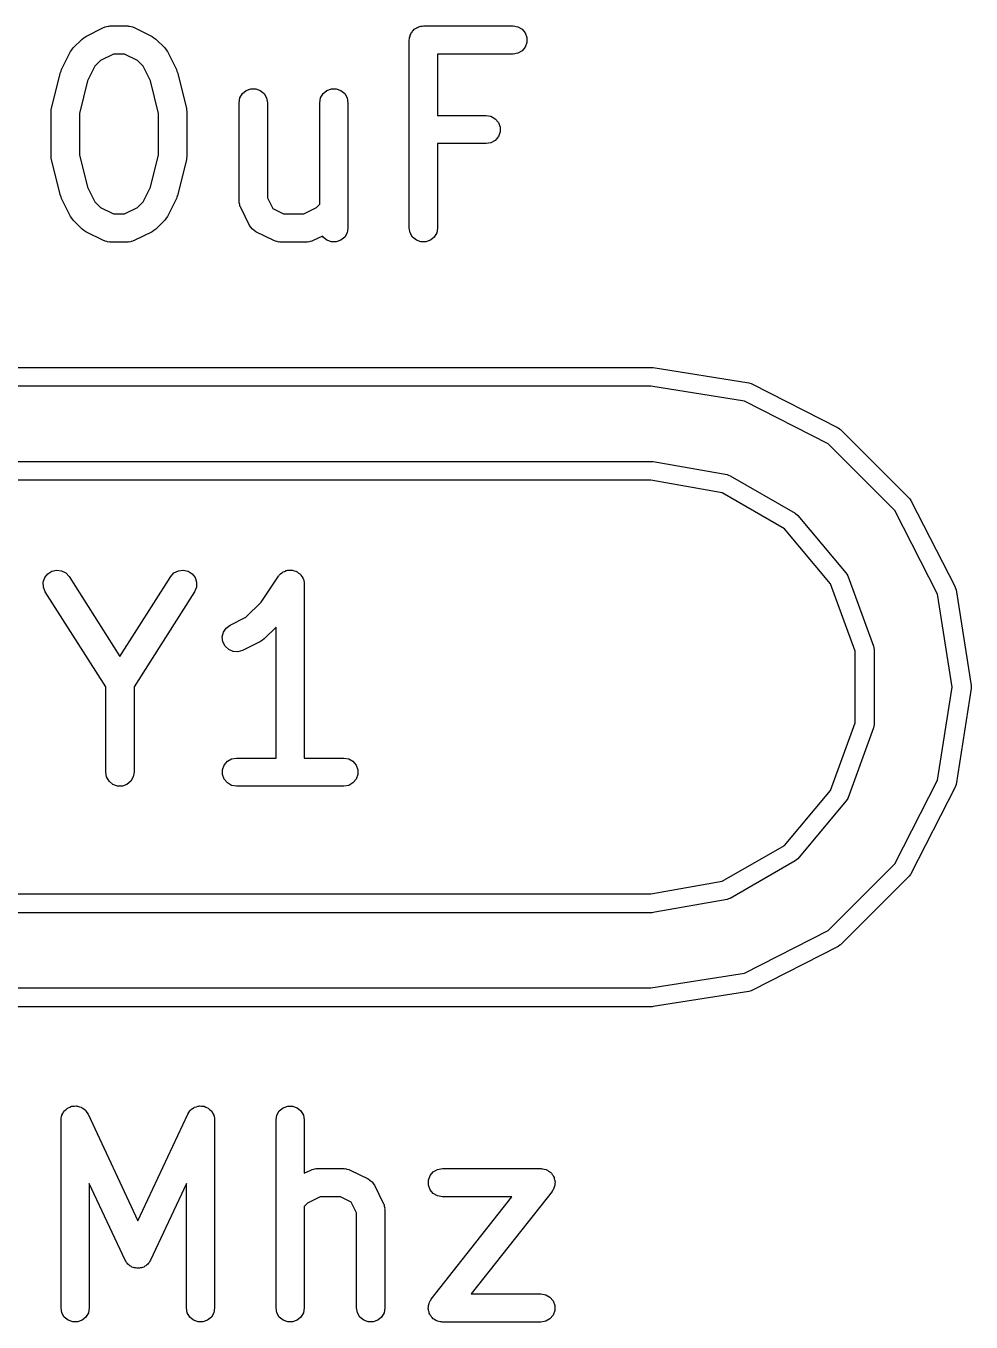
# Model space of a CAD drawing. Extents: x 136.3 to 186.3, y -96.8 to -46.7.
# Drawn here: x 162.22 to 167.25, y -66.56 to -59.67 of the extents above; entities that cross this region are included whole.
import ezdxf

# ---------------------------------------------------------------- set-up
doc = ezdxf.new("R2010")
doc.units = 0
doc.header["$MEASUREMENT"] = 0
doc.layers.add('BLACK', color=7, linetype='CONTINUOUS')

msp = doc.modelspace()

# ---------------------------------------------------------------- linework, layer by layer
at = {"layer": 'BLACK', "linetype": 'CONTINUOUS'}
for p, q in [((162.542, -59.7214), (162.637, -59.6738)), ((162.637, -59.6738), (162.641, -59.6726)), ((162.641, -59.6726), (162.645, -59.6704)), ((162.645, -59.6704), (162.654, -59.6689)), ((162.654, -59.6689), (162.662, -59.6664)), ((162.662, -59.6664), (162.667, -59.6666)), ((162.667, -59.6666), (162.671, -59.6659)), ((162.671, -59.6659), (162.766, -59.6659)), ((162.766, -59.6659), (162.77, -59.6666)), ((162.77, -59.6666), (162.775, -59.6664)), ((162.775, -59.6664), (162.783, -59.6689)), ((162.783, -59.6689), (162.792, -59.6704)), ((162.792, -59.6704), (162.795, -59.6726)), ((162.795, -59.6726), (162.8, -59.6738)), ((162.8, -59.6738), (162.895, -59.7214)), ((164.273, -59.7034), (164.277, -59.6984)), ((164.277, -59.6984), (164.28, -59.6927)), ((164.28, -59.6927), (164.285, -59.6885)), ((164.285, -59.6885), (164.289, -59.6834)), ((164.289, -59.6834), (164.295, -59.6801)), ((164.295, -59.6801), (164.3, -59.6759)), ((164.3, -59.6759), (164.306, -59.6737)), ((164.306, -59.6737), (164.312, -59.6704)), ((164.312, -59.6704), (164.318, -59.6693)), ((164.318, -59.6693), (164.324, -59.667)), ((164.324, -59.667), (164.331, -59.667)), ((164.331, -59.667), (164.337, -59.6659)), ((164.337, -59.6659), (164.814, -59.6659)), ((164.814, -59.6659), (164.839, -59.6704)), ((164.839, -59.6704), (164.862, -59.6834)), ((164.862, -59.6834), (164.879, -59.7034)), ((162.475, -59.7831), (162.523, -59.7355)), ((162.523, -59.7355), (162.532, -59.7286)), ((162.532, -59.7286), (162.542, -59.7214)), ((162.895, -59.7214), (162.904, -59.7286)), ((162.904, -59.7286), (162.914, -59.7355)), ((162.914, -59.7355), (162.962, -59.7831)), ((164.262, -59.7409), (164.264, -59.7344)), ((164.262, -60.7409), (164.262, -59.7409)), ((164.264, -59.7279), (164.266, -59.7217)), ((164.264, -59.7344), (164.264, -59.7279)), ((164.266, -59.7217), (164.267, -59.7152)), ((164.267, -59.7152), (164.27, -59.7095)), ((164.27, -59.7095), (164.273, -59.7034)), ((164.879, -59.7034), (164.888, -59.7279)), ((164.888, -59.7539), (164.879, -59.7784)), ((164.888, -59.7279), (164.888, -59.7539)), ((162.413, -59.8978), (162.461, -59.8026)), ((162.461, -59.8026), (162.468, -59.7929)), ((162.468, -59.7929), (162.475, -59.7831)), ((162.689, -59.8159), (162.62, -59.8501)), ((162.748, -59.8159), (162.689, -59.8159)), ((162.817, -59.8501), (162.748, -59.8159)), ((162.962, -59.7831), (162.969, -59.7929)), ((162.969, -59.7929), (162.976, -59.8026)), ((162.976, -59.8026), (163.024, -59.8978)), ((164.814, -59.8159), (164.412, -59.8159)), ((164.412, -59.8159), (164.412, -60.1421)), ((164.839, -59.8114), (164.814, -59.8159)), ((164.862, -59.7983), (164.839, -59.8114)), ((164.879, -59.7784), (164.862, -59.7983)), ((162.408, -59.9132), (162.411, -59.9057)), ((162.411, -59.9057), (162.413, -59.8978)), ((162.59, -59.8805), (162.551, -59.9575)), ((162.62, -59.8501), (162.59, -59.8805)), ((162.847, -59.8805), (162.817, -59.8501)), ((162.886, -59.9575), (162.847, -59.8805)), ((163.024, -59.8978), (163.026, -59.9057)), ((163.026, -59.9057), (163.029, -59.9132)), ((162.36, -60.1036), (162.408, -59.9132)), ((162.551, -59.9575), (162.508, -60.1311)), ((162.929, -60.1311), (162.886, -59.9575)), ((163.029, -59.9132), (163.077, -60.1036)), ((163.362, -60.0486), (163.375, -60.026)), ((163.375, -60.026), (163.395, -60.0093)), ((163.395, -60.0093), (163.42, -60.0004)), ((163.42, -60.0004), (163.446, -60.0004)), ((163.446, -60.0004), (163.47, -60.0093)), ((163.47, -60.0093), (163.49, -60.026)), ((163.49, -60.026), (163.503, -60.0486)), ((163.791, -60.0486), (163.804, -60.026)), ((163.804, -60.026), (163.824, -60.0093)), ((163.824, -60.0093), (163.848, -60.0004)), ((163.848, -60.0004), (163.874, -60.0004)), ((163.874, -60.0004), (163.899, -60.0093)), ((163.899, -60.0093), (163.919, -60.026)), ((163.919, -60.026), (163.932, -60.0486)), ((162.358, -60.1218), (162.359, -60.1128)), ((162.359, -60.1128), (162.36, -60.1036)), ((163.077, -60.1036), (163.078, -60.1128)), ((163.078, -60.1128), (163.079, -60.1218)), ((163.358, -60.0742), (163.362, -60.0486)), ((163.358, -60.598), (163.358, -60.0742)), ((163.503, -60.0486), (163.508, -60.0742)), ((163.508, -60.0742), (163.508, -60.5803)), ((163.786, -60.0742), (163.791, -60.0486)), ((163.786, -60.6146), (163.786, -60.0742)), ((163.932, -60.0486), (163.936, -60.0742)), ((163.936, -60.0742), (163.936, -60.7409)), ((162.358, -60.3599), (162.358, -60.1218)), ((162.508, -60.1311), (162.508, -60.3507)), ((162.929, -60.3507), (162.929, -60.1311)), ((163.079, -60.1218), (163.079, -60.3599)), ((164.412, -60.1421), (164.671, -60.1421)), ((164.671, -60.1421), (164.696, -60.1466)), ((164.696, -60.1466), (164.719, -60.1596)), ((164.719, -60.1596), (164.736, -60.1796)), ((164.736, -60.1796), (164.745, -60.204)), ((164.745, -60.2301), (164.736, -60.2546)), ((164.745, -60.204), (164.745, -60.2301)), ((164.671, -60.2921), (164.412, -60.2921)), ((164.412, -60.2921), (164.412, -60.7409)), ((164.696, -60.2875), (164.671, -60.2921)), ((164.719, -60.2745), (164.696, -60.2875)), ((164.736, -60.2546), (164.719, -60.2745)), ((162.359, -60.369), (162.358, -60.3599)), ((162.36, -60.3781), (162.359, -60.369)), ((162.408, -60.5686), (162.36, -60.3781)), ((162.508, -60.3507), (162.551, -60.5242)), ((162.886, -60.5242), (162.929, -60.3507)), ((163.077, -60.3781), (163.029, -60.5686)), ((163.078, -60.369), (163.077, -60.3781)), ((163.079, -60.3599), (163.078, -60.369)), ((162.551, -60.5242), (162.59, -60.6012)), ((162.847, -60.6012), (162.886, -60.5242)), ((162.411, -60.5761), (162.408, -60.5686)), ((162.413, -60.5839), (162.411, -60.5761)), ((162.461, -60.6792), (162.413, -60.5839)), ((163.024, -60.5839), (162.976, -60.6792)), ((163.026, -60.5761), (163.024, -60.5839)), ((163.029, -60.5686), (163.026, -60.5761)), ((163.358, -60.6023), (163.358, -60.598)), ((163.508, -60.5803), (163.536, -60.6374)), ((162.59, -60.6012), (162.62, -60.6316)), ((162.62, -60.6316), (162.689, -60.6659)), ((162.689, -60.6659), (162.748, -60.6659)), ((162.748, -60.6659), (162.817, -60.6316)), ((162.817, -60.6316), (162.847, -60.6012)), ((163.358, -60.6066), (163.358, -60.6023)), ((163.361, -60.615), (163.358, -60.6066)), ((163.362, -60.6237), (163.361, -60.615)), ((163.364, -60.6274), (163.362, -60.6237)), ((163.366, -60.6316), (163.364, -60.6274)), ((163.413, -60.7268), (163.366, -60.6316)), ((163.536, -60.6374), (163.593, -60.6659)), ((163.593, -60.6659), (163.701, -60.6659)), ((163.701, -60.6659), (163.769, -60.6316)), ((163.769, -60.6316), (163.786, -60.6146)), ((162.468, -60.6888), (162.461, -60.6792)), ((162.475, -60.6987), (162.468, -60.6888)), ((162.523, -60.7463), (162.475, -60.6987)), ((162.962, -60.6987), (162.914, -60.7463)), ((162.969, -60.6888), (162.962, -60.6987)), ((162.976, -60.6792), (162.969, -60.6888)), ((163.42, -60.7356), (163.413, -60.7268)), ((163.426, -60.7448), (163.42, -60.7356)), ((162.532, -60.7532), (162.523, -60.7463)), ((162.542, -60.7603), (162.532, -60.7532)), ((162.637, -60.808), (162.542, -60.7603)), ((162.895, -60.7603), (162.8, -60.808)), ((162.904, -60.7532), (162.895, -60.7603)), ((162.914, -60.7463), (162.904, -60.7532)), ((163.428, -60.7461), (163.426, -60.7448)), ((163.429, -60.7477), (163.428, -60.7461)), ((163.438, -60.7538), (163.429, -60.7477)), ((163.447, -60.7603), (163.438, -60.7538)), ((163.542, -60.808), (163.447, -60.7603)), ((163.801, -60.7836), (163.752, -60.808)), ((163.804, -60.7891), (163.801, -60.7836)), ((163.824, -60.8058), (163.804, -60.7891)), ((163.919, -60.7891), (163.899, -60.8058)), ((163.932, -60.7665), (163.919, -60.7891)), ((163.936, -60.7409), (163.932, -60.7665)), ((164.267, -60.7665), (164.262, -60.7409)), ((164.28, -60.7891), (164.267, -60.7665)), ((164.3, -60.8058), (164.28, -60.7891)), ((164.395, -60.7891), (164.375, -60.8058)), ((164.408, -60.7665), (164.395, -60.7891)), ((164.412, -60.7409), (164.408, -60.7665)), ((162.641, -60.8092), (162.637, -60.808)), ((162.645, -60.8114), (162.641, -60.8092)), ((162.654, -60.8129), (162.645, -60.8114)), ((162.662, -60.8154), (162.654, -60.8129)), ((162.667, -60.8151), (162.662, -60.8154)), ((162.671, -60.8159), (162.667, -60.8151)), ((162.766, -60.8159), (162.671, -60.8159)), ((162.77, -60.8151), (162.766, -60.8159)), ((162.775, -60.8154), (162.77, -60.8151)), ((162.783, -60.8129), (162.775, -60.8154)), ((162.792, -60.8114), (162.783, -60.8129)), ((162.795, -60.8092), (162.792, -60.8114)), ((162.8, -60.808), (162.795, -60.8092)), ((163.546, -60.8092), (163.542, -60.808)), ((163.55, -60.8114), (163.546, -60.8092)), ((163.559, -60.8129), (163.55, -60.8114)), ((163.567, -60.8154), (163.559, -60.8129)), ((163.571, -60.8151), (163.567, -60.8154)), ((163.576, -60.8159), (163.571, -60.8151)), ((163.718, -60.8159), (163.576, -60.8159)), ((163.723, -60.8151), (163.718, -60.8159)), ((163.727, -60.8154), (163.723, -60.8151)), ((163.735, -60.8129), (163.727, -60.8154)), ((163.744, -60.8114), (163.735, -60.8129)), ((163.748, -60.8092), (163.744, -60.8114)), ((163.752, -60.808), (163.748, -60.8092)), ((163.848, -60.8147), (163.824, -60.8058)), ((163.874, -60.8147), (163.848, -60.8147)), ((163.899, -60.8058), (163.874, -60.8147)), ((164.324, -60.8147), (164.3, -60.8058)), ((164.35, -60.8147), (164.324, -60.8147)), ((164.375, -60.8058), (164.35, -60.8147)), ((160.846, -61.4825), (165.554, -61.4825)), ((165.554, -61.4825), (165.558, -61.4832)), ((165.558, -61.4832), (166.068, -61.5639)), ((165.546, -61.5825), (160.854, -61.5825)), ((166.044, -61.6614), (165.546, -61.5825)), ((166.068, -61.5639), (166.068, -61.5639)), ((166.068, -61.5639), (166.079, -61.5675)), ((166.079, -61.5675), (166.083, -61.5687)), ((166.083, -61.5687), (166.083, -61.5687)), ((166.083, -61.5687), (166.543, -61.8031)), ((166.49, -61.8886), (166.044, -61.6614)), ((166.543, -61.8031), (166.543, -61.8031)), ((166.543, -61.8031), (166.55, -61.8084)), ((166.55, -61.8084), (166.555, -61.8123)), ((166.555, -61.8123), (166.555, -61.8123)), ((166.555, -61.8123), (166.92, -62.1773)), ((166.844, -62.2424), (166.49, -61.8886)), ((160.846, -61.9825), (165.554, -61.9825)), ((165.554, -61.9825), (165.559, -61.9833)), ((165.559, -61.9833), (165.952, -62.0526)), ((165.546, -62.0825), (160.854, -62.0825)), ((165.926, -62.1496), (165.546, -62.0825)), ((165.952, -62.0526), (165.952, -62.0526)), ((165.952, -62.0526), (165.959, -62.0553)), ((165.959, -62.0553), (165.968, -62.0586)), ((165.968, -62.0586), (165.968, -62.0586)), ((165.968, -62.0586), (166.314, -62.2582)), ((166.257, -62.3404), (165.926, -62.1496)), ((166.92, -62.1773), (166.92, -62.1773)), ((166.92, -62.1773), (166.923, -62.1805)), ((166.923, -62.1805), (166.929, -62.19)), ((167.071, -62.6883), (166.844, -62.2424)), ((166.929, -62.19), (166.929, -62.19)), ((166.929, -62.19), (167.164, -62.6499)), ((166.314, -62.2582), (166.328, -62.2694)), ((166.328, -62.2694), (166.328, -62.2694)), ((166.328, -62.2694), (166.584, -62.5754)), ((166.502, -62.6329), (166.257, -62.3404)), ((162.324, -62.6002), (162.34, -62.5796)), ((162.34, -62.5796), (162.362, -62.5656)), ((162.362, -62.5656), (162.387, -62.56)), ((162.387, -62.56), (162.413, -62.5634)), ((162.413, -62.5634), (162.436, -62.5754)), ((162.436, -62.5754), (162.454, -62.5946)), ((162.454, -62.5946), (162.724, -63.019)), ((162.724, -63.019), (162.994, -62.5946)), ((162.994, -62.5946), (163.011, -62.5754)), ((163.011, -62.5754), (163.035, -62.5634)), ((163.035, -62.5634), (163.06, -62.5599)), ((163.06, -62.5599), (163.086, -62.5656)), ((163.086, -62.5656), (163.108, -62.5796)), ((163.108, -62.5796), (163.124, -62.6002)), ((163.475, -62.73), (163.566, -62.5933)), ((163.566, -62.5933), (163.569, -62.5903)), ((163.569, -62.5903), (163.571, -62.5867)), ((163.571, -62.5867), (163.578, -62.5809)), ((163.578, -62.5809), (163.584, -62.5744)), ((163.584, -62.5744), (163.588, -62.5726)), ((163.588, -62.5726), (163.591, -62.5699)), ((163.591, -62.5699), (163.599, -62.5669)), ((163.599, -62.5669), (163.608, -62.5629)), ((163.608, -62.5629), (163.612, -62.5624)), ((163.612, -62.5624), (163.616, -62.561)), ((163.616, -62.561), (163.624, -62.561)), ((163.624, -62.561), (163.633, -62.56)), ((163.633, -62.56), (163.637, -62.561)), ((163.637, -62.561), (163.642, -62.561)), ((163.642, -62.561), (163.65, -62.5641)), ((163.65, -62.5641), (163.659, -62.5662)), ((163.659, -62.5662), (163.662, -62.5685)), ((163.662, -62.5685), (163.666, -62.5699)), ((163.666, -62.5699), (163.673, -62.5757)), ((163.673, -62.5757), (163.68, -62.5806)), ((163.68, -62.5806), (163.683, -62.584)), ((163.683, -62.584), (163.686, -62.5867)), ((163.686, -62.5867), (163.69, -62.5944)), ((163.69, -62.5944), (163.696, -62.6016)), ((166.584, -62.5754), (166.584, -62.5754)), ((166.584, -62.5754), (166.588, -62.5826)), ((166.588, -62.5826), (166.593, -62.5904)), ((166.593, -62.5904), (166.593, -62.5904)), ((166.593, -62.5904), (166.73, -62.9657)), ((162.316, -62.6251), (162.324, -62.6002)), ((162.317, -62.6511), (162.316, -62.6251)), ((162.327, -62.6751), (162.317, -62.6511)), ((163.13, -62.6511), (163.12, -62.6751)), ((163.124, -62.6002), (163.131, -62.6251)), ((163.131, -62.6251), (163.13, -62.6511)), ((163.696, -62.6016), (163.697, -62.6056)), ((163.697, -62.6056), (163.699, -62.6092)), ((163.699, -62.6092), (163.701, -62.618)), ((163.701, -62.618), (163.703, -62.6266)), ((163.703, -62.6266), (163.703, -62.6308)), ((163.703, -62.6308), (163.704, -62.6349)), ((163.704, -62.6349), (163.704, -63.5599)), ((166.633, -62.9916), (166.502, -62.6329)), ((167.164, -62.6499), (167.164, -62.6499)), ((167.164, -62.6499), (167.165, -62.6533)), ((167.165, -62.6533), (167.169, -62.6648)), ((167.169, -62.6648), (167.169, -62.6648)), ((167.169, -62.6648), (167.249, -63.1747)), ((162.649, -63.1805), (162.327, -62.6751)), ((163.12, -62.6751), (162.799, -63.1805)), ((163.394, -62.8113), (163.475, -62.73)), ((167.149, -63.1825), (167.071, -62.6883)), ((163.274, -62.8908), (163.288, -62.869)), ((163.288, -62.869), (163.309, -62.8535)), ((163.309, -62.8535), (163.394, -62.8113)), ((163.554, -62.8636), (163.491, -62.926)), ((163.554, -63.5599), (163.554, -62.8636)), ((163.268, -62.9161), (163.274, -62.8908)), ((163.271, -62.942), (163.268, -62.9161)), ((163.283, -62.9653), (163.271, -62.942)), ((163.472, -62.9401), (163.376, -62.9877)), ((163.481, -62.9329), (163.472, -62.9401)), ((163.491, -62.926), (163.481, -62.9329)), ((163.302, -62.9832), (163.283, -62.9653)), ((163.325, -62.9935), (163.302, -62.9832)), ((163.351, -62.9951), (163.325, -62.9935)), ((163.376, -62.9877), (163.351, -62.9951)), ((166.633, -63.3734), (166.633, -62.9916)), ((166.73, -62.9657), (166.733, -62.9828)), ((166.733, -62.9828), (166.733, -63.3822)), ((162.649, -63.6349), (162.649, -63.1805)), ((162.799, -63.1805), (162.799, -63.6349)), ((167.071, -63.6767), (167.149, -63.1825)), ((167.249, -63.1903), (167.169, -63.7002)), ((167.249, -63.1747), (167.249, -63.1747)), ((167.249, -63.1747), (167.249, -63.1825)), ((167.249, -63.1825), (167.249, -63.1903)), ((167.249, -63.1903), (167.249, -63.1903)), ((166.502, -63.7321), (166.633, -63.3734)), ((166.73, -63.3993), (166.593, -63.7746)), ((166.733, -63.3822), (166.73, -63.3993)), ((163.317, -63.5644), (163.343, -63.5599)), ((163.343, -63.5599), (163.554, -63.5599)), ((163.704, -63.5599), (163.914, -63.5599)), ((163.914, -63.5599), (163.94, -63.5644)), ((163.269, -63.6219), (163.278, -63.5974)), ((163.269, -63.6479), (163.269, -63.6219)), ((163.278, -63.5974), (163.295, -63.5774)), ((163.295, -63.5774), (163.317, -63.5644)), ((163.94, -63.5644), (163.962, -63.5774)), ((163.962, -63.5774), (163.979, -63.5974)), ((163.979, -63.5974), (163.988, -63.6219)), ((163.988, -63.6219), (163.988, -63.6479)), ((162.653, -63.6605), (162.649, -63.6349)), ((162.666, -63.6831), (162.653, -63.6605)), ((162.686, -63.6998), (162.666, -63.6831)), ((162.711, -63.7087), (162.686, -63.6998)), ((162.761, -63.6998), (162.737, -63.7087)), ((162.781, -63.6831), (162.761, -63.6998)), ((162.794, -63.6605), (162.781, -63.6831)), ((162.799, -63.6349), (162.794, -63.6605)), ((163.278, -63.6724), (163.269, -63.6479)), ((163.295, -63.6923), (163.278, -63.6724)), ((163.317, -63.7054), (163.295, -63.6923)), ((163.962, -63.6923), (163.94, -63.7054)), ((163.979, -63.6724), (163.962, -63.6923)), ((163.988, -63.6479), (163.979, -63.6724)), ((166.844, -64.1226), (167.071, -63.6767)), ((167.169, -63.7002), (167.166, -63.7087)), ((167.169, -63.7002), (167.169, -63.7002)), ((162.737, -63.7087), (162.711, -63.7087)), ((163.343, -63.7099), (163.317, -63.7054)), ((163.914, -63.7099), (163.343, -63.7099)), ((163.94, -63.7054), (163.914, -63.7099)), ((166.257, -64.0246), (166.502, -63.7321)), ((167.164, -63.7151), (166.929, -64.175)), ((167.166, -63.7087), (167.164, -63.7151)), ((167.164, -63.7151), (167.164, -63.7151)), ((166.584, -63.7896), (166.328, -64.0956)), ((166.59, -63.7801), (166.584, -63.7896)), ((166.584, -63.7896), (166.584, -63.7896)), ((166.593, -63.7746), (166.59, -63.7801)), ((166.593, -63.7746), (166.593, -63.7746)), ((165.926, -64.2154), (166.257, -64.0246)), ((166.314, -64.1068), (165.968, -64.3064)), ((166.328, -64.0956), (166.314, -64.1068)), ((166.328, -64.0956), (166.328, -64.0956)), ((166.49, -64.4764), (166.844, -64.1226)), ((166.927, -64.179), (166.92, -64.1877)), ((166.929, -64.175), (166.927, -64.179)), ((166.929, -64.175), (166.929, -64.175)), ((165.546, -64.2825), (165.926, -64.2154)), ((166.92, -64.1877), (166.555, -64.5527)), ((166.92, -64.1877), (166.92, -64.1877)), ((160.854, -64.2825), (165.546, -64.2825)), ((165.952, -64.3124), (165.567, -64.3802)), ((165.96, -64.3094), (165.952, -64.3124)), ((165.952, -64.3124), (165.952, -64.3124)), ((165.968, -64.3064), (165.96, -64.3094)), ((165.968, -64.3064), (165.968, -64.3064)), ((165.554, -64.3825), (160.846, -64.3825)), ((165.567, -64.3802), (165.554, -64.3825)), ((166.044, -64.7036), (166.49, -64.4764)), ((166.543, -64.5619), (166.083, -64.7963)), ((166.552, -64.5549), (166.543, -64.5619)), ((166.543, -64.5619), (166.543, -64.5619)), ((166.555, -64.5527), (166.552, -64.5549)), ((166.555, -64.5527), (166.555, -64.5527)), ((165.546, -64.7825), (166.044, -64.7036)), ((160.854, -64.7825), (165.546, -64.7825)), ((166.068, -64.8011), (165.558, -64.8818)), ((166.079, -64.7975), (166.068, -64.8011)), ((166.068, -64.8011), (166.068, -64.8011)), ((166.083, -64.7963), (166.079, -64.7975)), ((166.083, -64.7963), (166.083, -64.7963)), ((165.554, -64.8825), (160.846, -64.8825)), ((165.558, -64.8818), (165.554, -64.8825)), ((162.436, -65.4304), (162.443, -65.4235)), ((162.443, -65.4235), (162.446, -65.4221)), ((162.446, -65.4221), (162.448, -65.4199)), ((162.448, -65.4199), (162.457, -65.4166)), ((162.457, -65.4166), (162.466, -65.4124)), ((162.466, -65.4124), (162.47, -65.4122)), ((162.47, -65.4122), (162.473, -65.411)), ((162.473, -65.411), (162.482, -65.411)), ((162.482, -65.411), (162.492, -65.4102)), ((162.492, -65.4102), (162.495, -65.411)), ((162.495, -65.411), (162.499, -65.411)), ((162.499, -65.411), (162.508, -65.4144)), ((162.508, -65.4144), (162.517, -65.4169)), ((162.517, -65.4169), (162.52, -65.4188)), ((162.52, -65.4188), (162.523, -65.4199)), ((162.523, -65.4199), (162.531, -65.4262)), ((163.107, -65.4262), (163.115, -65.4199)), ((163.115, -65.4199), (163.118, -65.4188)), ((163.118, -65.4188), (163.121, -65.4169)), ((163.121, -65.4169), (163.13, -65.4144)), ((163.13, -65.4144), (163.139, -65.411)), ((163.139, -65.411), (163.143, -65.411)), ((163.143, -65.411), (163.146, -65.4102)), ((163.146, -65.4102), (163.156, -65.411)), ((163.156, -65.411), (163.165, -65.411)), ((163.165, -65.411), (163.169, -65.4121)), ((163.169, -65.4121), (163.172, -65.4124)), ((163.172, -65.4124), (163.181, -65.4166)), ((163.181, -65.4166), (163.19, -65.4199)), ((163.19, -65.4199), (163.192, -65.4221)), ((163.192, -65.4221), (163.195, -65.4235)), ((163.195, -65.4235), (163.202, -65.4304)), ((163.571, -65.4367), (163.591, -65.4199)), ((163.591, -65.4199), (163.616, -65.411)), ((163.616, -65.411), (163.642, -65.411)), ((163.642, -65.411), (163.666, -65.4199)), ((163.666, -65.4199), (163.686, -65.4367)), ((162.411, -65.4849), (162.412, -65.4752)), ((162.411, -66.4849), (162.411, -65.4849)), ((162.412, -65.4752), (162.413, -65.4655)), ((162.413, -65.4655), (162.415, -65.4625)), ((162.415, -65.4592), (162.42, -65.4507)), ((162.415, -65.4625), (162.415, -65.4592)), ((162.42, -65.4507), (162.424, -65.4419)), ((162.424, -65.4419), (162.427, -65.4395)), ((162.427, -65.4395), (162.428, -65.4367)), ((162.428, -65.4367), (162.436, -65.4304)), ((162.531, -65.4262), (162.539, -65.4318)), ((162.539, -65.4318), (162.541, -65.4345)), ((162.541, -65.4345), (162.543, -65.4367)), ((162.543, -65.4367), (162.548, -65.4451)), ((162.548, -65.4451), (162.554, -65.4532)), ((162.554, -65.4532), (162.819, -66.0218)), ((162.819, -66.0218), (163.084, -65.4532)), ((163.084, -65.4532), (163.09, -65.4451)), ((163.09, -65.4451), (163.095, -65.4367)), ((163.095, -65.4367), (163.097, -65.4345)), ((163.097, -65.4345), (163.099, -65.4318)), ((163.099, -65.4318), (163.107, -65.4262)), ((163.202, -65.4304), (163.21, -65.4367)), ((163.21, -65.4367), (163.211, -65.4395)), ((163.211, -65.4395), (163.214, -65.4419)), ((163.214, -65.4419), (163.218, -65.4508)), ((163.218, -65.4508), (163.223, -65.4592)), ((163.223, -65.4592), (163.223, -65.4625)), ((163.223, -65.4625), (163.225, -65.4655)), ((163.225, -65.4655), (163.226, -65.4752)), ((163.226, -65.4752), (163.227, -65.4849)), ((163.227, -65.4849), (163.227, -66.4849)), ((163.554, -65.4849), (163.558, -65.4592)), ((163.554, -66.4849), (163.554, -65.4849)), ((163.558, -65.4592), (163.571, -65.4367)), ((163.686, -65.4367), (163.699, -65.4592)), ((163.699, -65.4592), (163.704, -65.4849)), ((163.704, -65.4849), (163.704, -65.7683)), ((163.704, -65.7683), (163.738, -65.7511)), ((163.738, -65.7511), (163.742, -65.7499)), ((163.742, -65.7499), (163.746, -65.7477)), ((163.746, -65.7477), (163.754, -65.7462)), ((163.754, -65.7462), (163.763, -65.7437)), ((163.763, -65.7437), (163.767, -65.744)), ((163.767, -65.744), (163.771, -65.7432)), ((163.771, -65.7432), (163.914, -65.7432)), ((163.914, -65.7432), (163.919, -65.744)), ((163.919, -65.744), (163.923, -65.7437)), ((163.923, -65.7437), (163.931, -65.7462)), ((163.931, -65.7462), (163.94, -65.7477)), ((163.94, -65.7477), (163.944, -65.7499)), ((163.944, -65.7499), (163.948, -65.7511)), ((163.948, -65.7511), (164.043, -65.7988)), ((164.373, -65.7807), (164.39, -65.7608)), ((164.39, -65.7608), (164.412, -65.7477)), ((164.412, -65.7477), (164.438, -65.7432)), ((164.438, -65.7432), (164.962, -65.7432)), ((164.962, -65.7432), (164.967, -65.7441)), ((164.967, -65.7441), (164.973, -65.744)), ((164.973, -65.744), (164.98, -65.7464)), ((164.98, -65.7464), (164.988, -65.7477)), ((164.988, -65.7477), (164.992, -65.7504)), ((164.992, -65.7504), (164.997, -65.7521)), ((164.997, -65.7521), (165.003, -65.7569)), ((165.003, -65.7569), (165.01, -65.7608)), ((165.01, -65.7608), (165.014, -65.7649)), ((165.014, -65.7649), (165.018, -65.7682)), ((165.018, -65.7682), (165.022, -65.7748)), ((162.751, -66.2309), (162.561, -65.8229)), ((162.561, -65.8229), (162.561, -66.4849)), ((163.077, -65.8229), (162.887, -66.2309)), ((163.077, -66.4849), (163.077, -65.8229)), ((164.043, -65.7988), (164.052, -65.8053)), ((164.052, -65.8053), (164.061, -65.8114)), ((164.061, -65.8114), (164.062, -65.813)), ((164.062, -65.813), (164.064, -65.8143)), ((164.064, -65.8143), (164.07, -65.8235)), ((164.07, -65.8235), (164.077, -65.8323)), ((164.077, -65.8323), (164.124, -65.9275)), ((164.364, -65.8052), (164.373, -65.7807)), ((164.364, -65.8312), (164.364, -65.8052)), ((164.373, -65.8557), (164.364, -65.8312)), ((165.022, -65.7748), (165.027, -65.7807)), ((165.027, -65.7807), (165.029, -65.7858)), ((165.029, -65.7858), (165.032, -65.7903)), ((165.032, -65.7903), (165.033, -65.7979)), ((165.033, -65.7979), (165.036, -65.8052)), ((165.034, -65.8363), (165.033, -65.8416)), ((165.036, -65.8312), (165.034, -65.8363)), ((165.036, -65.8052), (165.036, -65.8106)), ((165.036, -65.8106), (165.037, -65.8158)), ((165.037, -65.8158), (165.036, -65.8235)), ((165.036, -65.8235), (165.036, -65.8312)), ((163.789, -65.8932), (163.721, -65.9275)), ((163.897, -65.8932), (163.789, -65.8932)), ((163.954, -65.9217), (163.897, -65.8932)), ((164.39, -65.8757), (164.373, -65.8557)), ((164.379, -66.4385), (164.808, -65.8932)), ((164.412, -65.8887), (164.39, -65.8757)), ((164.438, -65.8932), (164.412, -65.8887)), ((164.808, -65.8932), (164.438, -65.8932)), ((165.021, -65.8646), (164.592, -66.4099)), ((165.023, -65.8598), (165.021, -65.8646)), ((165.027, -65.8557), (165.023, -65.8598)), ((165.03, -65.8484), (165.027, -65.8557)), ((165.033, -65.8416), (165.03, -65.8484)), ((163.721, -65.9275), (163.704, -65.9445)), ((163.704, -65.9445), (163.704, -66.4849)), ((163.982, -65.9788), (163.954, -65.9217)), ((164.124, -65.9275), (164.125, -65.9317)), ((164.125, -65.9317), (164.128, -65.9354)), ((164.128, -65.9354), (164.129, -65.9441)), ((164.129, -65.9441), (164.132, -65.9525)), ((164.132, -65.9525), (164.131, -65.9568)), ((164.131, -65.9568), (164.132, -65.9611)), ((164.132, -65.9611), (164.132, -66.4849)), ((163.982, -66.4849), (163.982, -65.9788)), ((162.755, -66.2362), (162.751, -66.2309)), ((162.758, -66.2422), (162.755, -66.2362)), ((162.762, -66.2468), (162.758, -66.2422)), ((162.766, -66.2522), (162.762, -66.2468)), ((162.876, -66.2468), (162.872, -66.2522)), ((162.88, -66.2422), (162.876, -66.2468)), ((162.883, -66.2362), (162.88, -66.2422)), ((162.887, -66.2309), (162.883, -66.2362)), ((162.771, -66.256), (162.766, -66.2522)), ((162.776, -66.2606), (162.771, -66.256)), ((162.782, -66.2634), (162.776, -66.2606)), ((162.787, -66.2671), (162.782, -66.2634)), ((162.794, -66.2688), (162.787, -66.2671)), ((162.8, -66.2716), (162.794, -66.2688)), ((162.806, -66.2722), (162.8, -66.2716)), ((162.813, -66.2739), (162.806, -66.2722)), ((162.819, -66.2733), (162.813, -66.2739)), ((162.826, -66.2739), (162.819, -66.2733)), ((162.832, -66.2722), (162.826, -66.2739)), ((162.838, -66.2716), (162.832, -66.2722)), ((162.844, -66.2688), (162.838, -66.2716)), ((162.851, -66.2671), (162.844, -66.2688)), ((162.856, -66.2634), (162.851, -66.2671)), ((162.862, -66.2606), (162.856, -66.2634)), ((162.867, -66.256), (162.862, -66.2606)), ((162.872, -66.2522), (162.867, -66.256)), ((164.367, -66.4615), (164.37, -66.4547)), ((164.37, -66.4547), (164.373, -66.4474)), ((164.373, -66.4474), (164.377, -66.4433)), ((164.377, -66.4433), (164.379, -66.4385)), ((164.592, -66.4099), (164.962, -66.4099)), ((164.962, -66.4099), (164.988, -66.4144)), ((164.988, -66.4144), (165.01, -66.4274)), ((165.01, -66.4274), (165.027, -66.4474)), ((165.027, -66.4474), (165.036, -66.4719)), ((162.415, -66.5105), (162.411, -66.4849)), ((162.428, -66.5331), (162.415, -66.5105)), ((162.556, -66.5105), (162.543, -66.5331)), ((162.561, -66.4849), (162.556, -66.5105)), ((163.082, -66.5105), (163.077, -66.4849)), ((163.095, -66.5331), (163.082, -66.5105)), ((163.223, -66.5105), (163.21, -66.5331)), ((163.227, -66.4849), (163.223, -66.5105)), ((163.558, -66.5105), (163.554, -66.4849)), ((163.571, -66.5331), (163.558, -66.5105)), ((163.699, -66.5105), (163.686, -66.5331)), ((163.704, -66.4849), (163.699, -66.5105)), ((163.987, -66.5105), (163.982, -66.4849)), ((164, -66.5331), (163.987, -66.5105)), ((164.128, -66.5105), (164.115, -66.5331)), ((164.132, -66.4849), (164.128, -66.5105)), ((164.363, -66.4873), (164.364, -66.4796)), ((164.364, -66.4925), (164.363, -66.4873)), ((164.364, -66.4719), (164.366, -66.4668)), ((164.364, -66.4796), (164.364, -66.4719)), ((164.364, -66.4979), (164.364, -66.4925)), ((164.367, -66.5052), (164.364, -66.4979)), ((164.366, -66.4668), (164.367, -66.4615)), ((164.368, -66.5128), (164.367, -66.5052)), ((164.371, -66.5173), (164.368, -66.5128)), ((164.373, -66.5224), (164.371, -66.5173)), ((164.378, -66.5283), (164.373, -66.5224)), ((165.027, -66.5224), (165.01, -66.5423)), ((165.036, -66.4979), (165.027, -66.5224)), ((165.036, -66.4719), (165.036, -66.4979)), ((162.448, -66.5498), (162.428, -66.5331)), ((162.473, -66.5587), (162.448, -66.5498)), ((162.499, -66.5587), (162.473, -66.5587)), ((162.523, -66.5498), (162.499, -66.5587)), ((162.543, -66.5331), (162.523, -66.5498)), ((163.115, -66.5498), (163.095, -66.5331)), ((163.139, -66.5587), (163.115, -66.5498)), ((163.165, -66.5587), (163.139, -66.5587)), ((163.19, -66.5498), (163.165, -66.5587)), ((163.21, -66.5331), (163.19, -66.5498)), ((163.591, -66.5498), (163.571, -66.5331)), ((163.616, -66.5587), (163.591, -66.5498)), ((163.642, -66.5587), (163.616, -66.5587)), ((163.666, -66.5498), (163.642, -66.5587)), ((163.686, -66.5331), (163.666, -66.5498)), ((164.02, -66.5498), (164, -66.5331)), ((164.044, -66.5587), (164.02, -66.5498)), ((164.07, -66.5587), (164.044, -66.5587)), ((164.095, -66.5498), (164.07, -66.5587)), ((164.115, -66.5331), (164.095, -66.5498)), ((164.382, -66.5349), (164.378, -66.5283)), ((164.386, -66.5382), (164.382, -66.5349)), ((164.39, -66.5423), (164.386, -66.5382)), ((164.397, -66.5462), (164.39, -66.5423)), ((164.403, -66.551), (164.397, -66.5462)), ((164.408, -66.5527), (164.403, -66.551)), ((164.412, -66.5554), (164.408, -66.5527)), ((164.42, -66.5567), (164.412, -66.5554)), ((164.427, -66.5591), (164.42, -66.5567)), ((164.433, -66.5589), (164.427, -66.5591)), ((164.438, -66.5599), (164.433, -66.5589)), ((164.962, -66.5599), (164.438, -66.5599)), ((164.988, -66.5554), (164.962, -66.5599)), ((165.01, -66.5423), (164.988, -66.5554))]:
    msp.add_line(p, q, dxfattribs=at)

doc.saveas('drawing.dxf')
